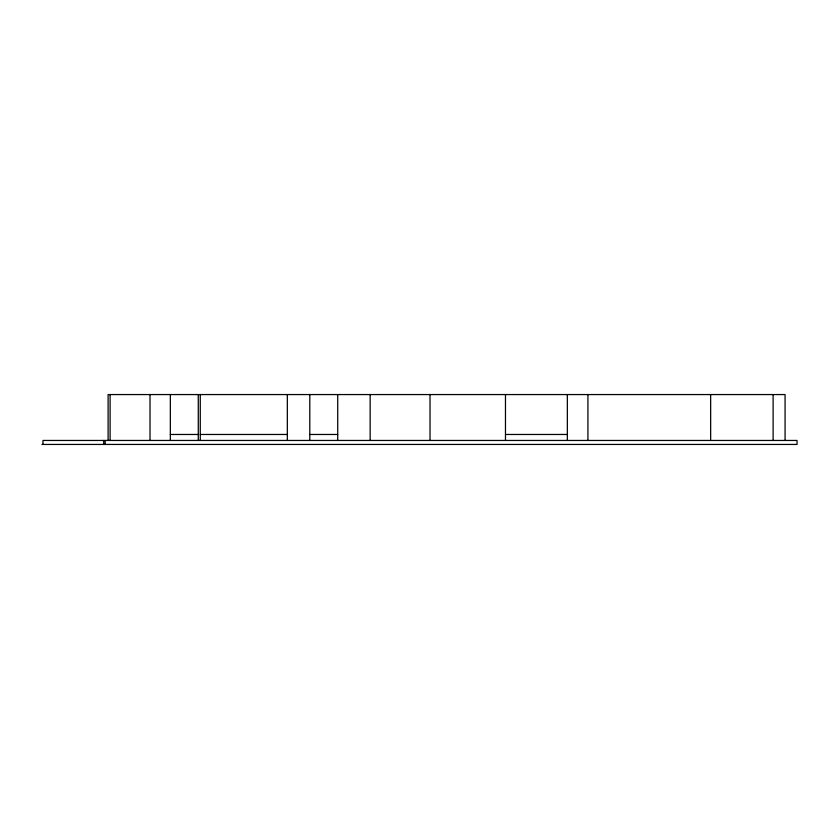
<?xml version="1.0" encoding="UTF-8"?>
<svg xmlns="http://www.w3.org/2000/svg" width="839" height="839" viewBox="0 0 839 839"><rect width="100%" height="100%" fill="white"/><g stroke="black" fill="none" stroke-linecap="round" stroke-linejoin="round"><path stroke-width="1.26" d="M170.338 434.466L198.277 434.466M200.269 434.466L287.326 434.466M309.79 434.466L337.718 434.466M505.477 434.466L567.342 434.466M41.95 444.439L797.05 444.439L797.05 440.454L42.967 440.454L42.967 444.439M785.073 440.454L785.073 394.561L108.105 394.561L108.105 440.454M773.107 394.561L773.107 440.454M710.654 394.561L710.654 440.454M587.929 394.561L587.929 440.454M567.342 394.561L567.342 440.454M505.477 394.561L505.477 440.454M430.019 394.561L430.019 440.454M370.146 394.561L370.146 440.454M337.718 394.561L337.718 440.454M309.79 394.561L309.79 440.454M287.326 394.561L287.326 440.454M200.269 394.561L200.269 440.454M198.277 394.561L198.277 440.454M170.338 394.561L170.338 440.454M150.013 394.561L150.013 440.454M110.098 394.561L110.098 440.454M105.169 440.454L105.169 444.439M103.732 440.454L103.732 444.439"/></g></svg>
